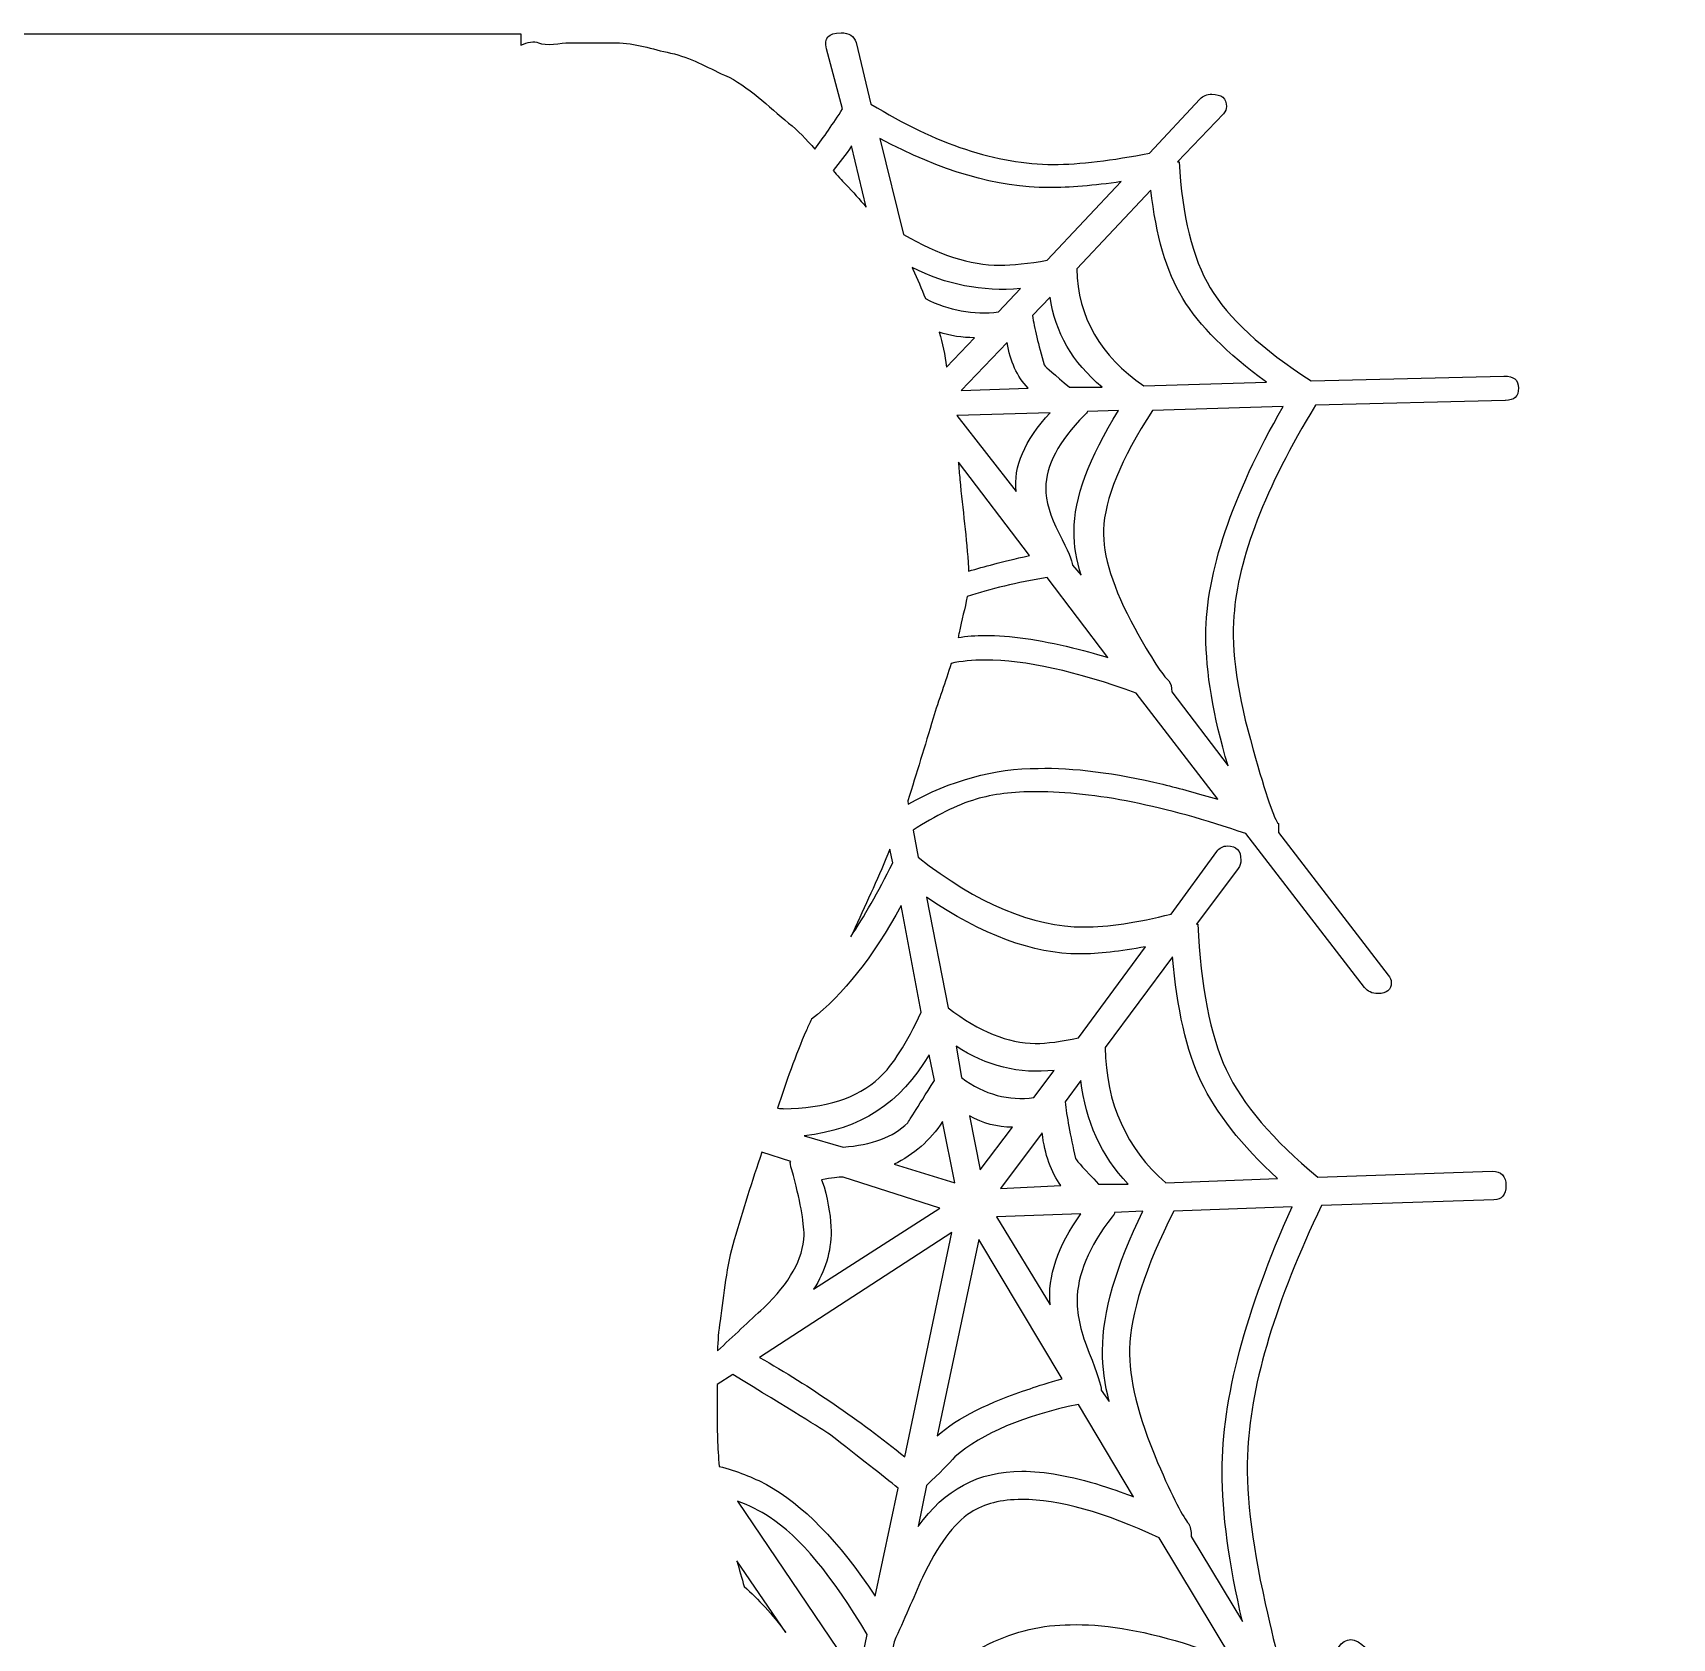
# Model space of a CAD drawing. Header units: centimetres. Extents: x -9.9 to 11.2, y -1.9 to 8.5.
# Drawn here: x 5.94 to 11.21, y 3.33 to 8.5 of the extents above; entities that cross this region are included whole.
import ezdxf

# ---------------------------------------------------------------- set-up
doc = ezdxf.new("R2010")
doc.units = ezdxf.units.CM
doc.header["$MEASUREMENT"] = 0
doc.layers.add('Layer 1', color=7, linetype='Continuous')

msp = doc.modelspace()

# ---------------------------------------------------------------- linework, layer by layer
at = {"layer": 'Layer 1', "lineweight": 25}
for points, knots in [([(8.5357, 8.49544), (8.49438, 8.49543), (8.47906, 8.47846), (8.48857, 8.44417), (8.48857, 8.44417), (8.48857, 8.44417), (8.54066, 8.2507), (8.54066, 8.2507), (8.54066, 8.2507), (8.50965, 8.20299), (8.48001, 8.15968), (8.45136, 8.12089), (8.45136, 8.12089), (8.42436, 8.15198), (8.39675, 8.18154), (8.36702, 8.20522), (8.36702, 8.20522), (8.30208, 8.25696), (8.23774, 8.32488), (8.16115, 8.35901), (8.16115, 8.35901), (8.10318, 8.38483), (8.05154, 8.41667), (7.98751, 8.43012), (7.98751, 8.43012), (7.92684, 8.44286), (7.87458, 8.46319), (7.8114, 8.46319), (7.8114, 8.46319), (7.76143, 8.46319), (7.71172, 8.46319), (7.66174, 8.46319), (7.66174, 8.46319), (7.63565, 8.46319), (7.58472, 8.45205), (7.56253, 8.46319), (7.56253, 8.46319), (7.54823, 8.47036), (7.52774, 8.46548), (7.50548, 8.45575), (7.50548, 8.45575), (7.50548, 8.45575), (7.50548, 8.49213), (7.50548, 8.49213), (7.50548, 8.49213), (7.50548, 8.49213), (-9.88178, 8.49213), (-9.88178, 8.49213), (-9.88178, 8.49213), (-9.88178, 8.49213), (-9.88178, -1.78859), (-9.88178, -1.78859), (-9.88178, -1.78859), (-9.88178, -1.78859), (7.44016, -1.78859), (7.44016, -1.78859), (7.44016, -1.78859), (7.45581, -1.7889), (7.47147, -1.78941), (7.48729, -1.78941), (7.48729, -1.78941), (7.53398, -1.78941), (7.58115, -1.78941), (7.62785, -1.78941), (7.62785, -1.78941), (7.66717, -1.78941), (7.70593, -1.78941), (7.74525, -1.78941), (7.74525, -1.78941), (7.77802, -1.78941), (7.81088, -1.78941), (7.84365, -1.78941), (7.84365, -1.78941), (7.87066, -1.78941), (7.89767, -1.78885), (7.92467, -1.78941), (7.92467, -1.78941), (7.97231, -1.79041), (8.01996, -1.7919), (8.06771, -1.79189), (8.06771, -1.79189), (8.11236, -1.79189), (8.15701, -1.7919), (8.20166, -1.79189), (8.20166, -1.79189), (8.23402, -1.79189), (8.26604, -1.7919), (8.2984, -1.79189), (8.2984, -1.79189), (8.34346, -1.79189), (8.38811, -1.7919), (8.43317, -1.79189), (8.43317, -1.79189), (8.46594, -1.79189), (8.49879, -1.7919), (8.53156, -1.79189), (8.53156, -1.79189), (8.56761, -1.79189), (8.60383, -1.7919), (8.63988, -1.79189), (8.63988, -1.79189), (8.6919, -1.79189), (8.74412, -1.7919), (8.79615, -1.79189), (8.79615, -1.79189), (8.82605, -1.79189), (8.85554, -1.7919), (8.88544, -1.79189), (8.88544, -1.79189), (8.90439, -1.79189), (8.92611, -1.78949), (8.94497, -1.79189), (8.94497, -1.79189), (8.96898, -1.79496), (8.9913, -1.79382), (9.01443, -1.80099), (9.01443, -1.80099), (9.04165, -1.80943), (9.09203, -1.83717), (9.12026, -1.83406), (9.12026, -1.83406), (9.13075, -1.83291), (9.15779, -1.8389), (9.16077, -1.8291), (9.16077, -1.8291), (9.16419, -1.81787), (9.16738, -1.81137), (9.16987, -1.80099), (9.16987, -1.80099), (9.17346, -1.786), (9.17425, -1.76961), (9.18062, -1.75469), (9.18062, -1.75469), (9.18539, -1.7435), (9.18978, -1.72216), (9.19881, -1.71169), (9.19881, -1.71169), (9.20651, -1.70277), (9.22333, -1.68934), (9.22775, -1.67862), (9.22775, -1.67862), (9.23278, -1.66643), (9.23836, -1.65259), (9.24346, -1.63976), (9.24346, -1.63976), (9.2485, -1.62705), (9.25588, -1.61511), (9.25917, -1.60007), (9.25917, -1.60007), (9.26441, -1.57612), (9.26857, -1.55038), (9.2757, -1.52731), (9.2757, -1.52731), (9.28341, -1.50241), (9.29103, -1.48131), (9.2972, -1.45538), (9.2972, -1.45538), (9.30359, -1.42852), (9.30905, -1.40371), (9.31622, -1.37766), (9.31622, -1.37766), (9.32322, -1.3522), (9.33122, -1.32797), (9.33689, -1.30242), (9.33689, -1.30242), (9.3555, -1.30269), (9.37363, -1.3036), (9.39063, -1.3049), (9.39063, -1.3049), (9.56737, -1.3163), (9.78283, -1.37815), (10.03555, -1.4901), (10.03555, -1.4901), (10.03555, -1.4901), (10.04051, -1.89607), (10.04051, -1.89607), (10.04051, -1.89607), (10.04006, -1.91508), (10.0525, -1.92459), (10.07772, -1.92501), (10.07772, -1.92501), (10.10302, -1.92544), (10.11607, -1.91472), (10.11658, -1.89359), (10.11658, -1.89359), (10.11658, -1.89359), (10.11162, -1.48184), (10.11162, -1.48184), (10.11162, -1.48184), (10.21273, -1.37795), (10.30949, -1.30746), (10.40266, -1.271), (10.40266, -1.271), (10.49583, -1.23453), (10.62593, -1.21498), (10.79292, -1.21147), (10.79292, -1.21147), (10.79292, -1.21147), (10.79292, -1.20816), (10.79292, -1.20816), (10.79292, -1.20816), (10.79292, -1.20816), (10.93844, -1.30903), (10.93844, -1.30903), (10.93844, -1.30903), (10.9459, -1.31334), (10.95321, -1.31552), (10.96077, -1.31564), (10.96077, -1.31564), (10.98607, -1.31607), (10.99912, -1.30529), (10.99963, -1.28423), (10.99963, -1.28423), (10.99988, -1.27366), (10.99552, -1.2659), (10.98557, -1.25942), (10.98557, -1.25942), (10.98557, -1.25942), (10.82104, -1.14863), (10.82104, -1.14863), (10.82104, -1.14863), (10.80021, -1.06803), (10.79072, -0.99894), (10.7921, -0.94192), (10.7921, -0.94192), (10.79499, -0.82163), (10.85999, -0.69308), (10.98723, -0.55579), (10.98723, -0.55579), (10.98723, -0.55579), (11.1774, -0.52686), (11.1774, -0.52686), (11.1774, -0.52686), (11.1977, -0.52301), (11.20758, -0.51314), (11.20799, -0.49626), (11.20799, -0.49626), (11.20865, -0.46881), (11.19304, -0.45743), (11.16003, -0.46319), (11.16003, -0.46319), (11.16003, -0.46319), (10.97317, -0.49544), (10.97317, -0.49544), (10.97317, -0.49544), (10.81561, -0.42099), (10.71001, -0.35649), (10.65567, -0.30279), (10.65567, -0.30279), (10.53466, -0.1846), (10.47793, 0.02811), (10.48535, 0.33635), (10.48535, 0.33635), (10.48535, 0.33635), (10.68296, 0.85311), (10.68296, 0.85311), (10.68296, 0.85311), (10.68421, 0.85627), (10.68566, 0.85942), (10.68626, 0.86221), (10.68626, 0.86221), (10.68626, 0.86221), (10.98971, 0.63814), (10.98971, 0.63814), (10.98971, 0.63814), (11.01355, 0.61928), (11.03688, 0.62402), (11.05916, 0.65219), (11.05916, 0.65219), (11.0815, 0.68045), (11.07906, 0.70564), (11.05255, 0.72661), (11.05255, 0.72661), (11.05255, 0.72661), (10.52255, 1.1177), (10.52255, 1.1177), (10.52255, 1.1177), (10.47717, 1.3325), (10.47141, 1.51024), (10.50519, 1.651), (10.50519, 1.651), (10.53895, 1.79175), (10.62539, 1.9586), (10.76481, 2.15122), (10.76481, 2.15122), (10.76481, 2.15122), (10.76068, 2.15453), (10.76068, 2.15453), (10.76068, 2.15453), (10.76068, 2.15453), (11.01451, 2.22233), (11.01451, 2.22233), (11.01451, 2.22233), (11.02644, 2.22662), (11.03594, 2.2329), (11.04262, 2.24135), (11.04262, 2.24135), (11.06496, 2.26961), (11.06327, 2.29403), (11.03684, 2.31493), (11.03684, 2.31493), (11.02357, 2.32542), (11.0082, 2.32822), (10.99136, 2.3232), (10.99136, 2.3232), (10.99136, 2.3232), (10.70859, 2.24383), (10.70859, 2.24383), (10.70859, 2.24383), (10.58783, 2.29799), (10.4924, 2.35345), (10.42085, 2.41002), (10.42085, 2.41002), (10.3727, 2.44809), (10.32884, 2.49402), (10.28939, 2.5481), (10.28939, 2.5481), (10.29745, 2.55484), (10.30179, 2.56594), (10.30179, 2.58117), (10.30179, 2.58117), (10.30179, 2.59038), (10.29933, 2.59934), (10.29352, 2.60846), (10.29352, 2.60846), (10.29352, 2.60846), (10.12981, 2.87883), (10.12981, 2.87883), (10.12981, 2.87883), (10.11736, 2.91855), (10.10624, 2.96004), (10.09591, 3.00368), (10.09591, 3.00368), (10.09591, 3.00368), (10.22324, 3.24676), (10.22324, 3.24676), (10.22324, 3.24676), (10.23583, 3.27349), (10.23202, 3.29533), (10.21084, 3.31208), (10.21084, 3.31208), (10.17639, 3.33931), (10.14842, 3.33107), (10.12733, 3.28811), (10.12733, 3.28811), (10.12733, 3.28811), (10.01654, 3.06652), (10.01654, 3.06652), (10.01654, 3.06652), (10.01654, 3.06652), (9.97354, 3.13845), (9.97354, 3.13845), (9.97354, 3.13845), (9.97354, 3.13845), (9.97354, 3.14931), (9.97354, 3.1707), (9.97354, 3.1707), (9.96201, 3.18288), (9.93742, 3.27376), (9.89995, 3.44437), (9.89995, 3.44437), (9.85386, 3.64846), (9.83511, 3.81501), (9.84373, 3.94295), (9.84373, 3.94295), (9.85525, 4.15624), (9.93403, 4.41654), (10.08103, 4.7243), (10.08103, 4.7243), (10.08103, 4.7243), (10.635, 4.74249), (10.635, 4.74249), (10.635, 4.74249), (10.66095, 4.74248), (10.67386, 4.75756), (10.67386, 4.78796), (10.67386, 4.78796), (10.67386, 4.81846), (10.65889, 4.83426), (10.63004, 4.83426), (10.63004, 4.83426), (10.63004, 4.83426), (10.06863, 4.81525), (10.06863, 4.81525), (10.06863, 4.81525), (9.92453, 4.93407), (9.82618, 5.04965), (9.77428, 5.16086), (9.77428, 5.16086), (9.72237, 5.27206), (9.69195, 5.42773), (9.68333, 5.62884), (9.68333, 5.62884), (9.68333, 5.62884), (9.67919, 5.62884), (9.67919, 5.62884), (9.67919, 5.62884), (9.67919, 5.62884), (9.81314, 5.80743), (9.81314, 5.80743), (9.81314, 5.80743), (9.81885, 5.81654), (9.8214, 5.8256), (9.82141, 5.83472), (9.82141, 5.83472), (9.8214, 5.86521), (9.80717, 5.88019), (9.77841, 5.8802), (9.77841, 5.8802), (9.76398, 5.88019), (9.7523, 5.87418), (9.74368, 5.862), (9.74368, 5.862), (9.74368, 5.862), (9.59734, 5.66109), (9.59734, 5.66109), (9.59734, 5.66109), (9.48781, 5.63365), (9.39407, 5.61974), (9.31622, 5.61975), (9.31622, 5.61975), (9.15198, 5.61974), (8.97402, 5.69449), (8.78374, 5.84381), (8.78374, 5.84381), (8.78374, 5.84381), (8.76721, 5.93063), (8.76721, 5.93063), (8.76721, 5.93063), (8.83924, 5.97809), (8.90685, 6.01171), (8.96978, 6.03068), (8.96978, 6.03068), (9.0238, 6.04653), (9.08867, 6.05465), (9.16491, 6.05465), (9.16491, 6.05465), (9.35239, 6.05465), (9.5765, 6.00963), (9.83712, 5.91988), (9.83712, 5.91988), (9.83712, 5.91988), (10.21911, 5.42544), (10.21911, 5.42544), (10.21911, 5.42544), (10.22861, 5.41232), (10.24299, 5.4056), (10.2621, 5.4056), (10.2621, 5.4056), (10.29071, 5.4056), (10.30509, 5.41749), (10.3051, 5.44115), (10.3051, 5.44115), (10.30509, 5.44912), (10.30157, 5.45724), (10.29518, 5.46513), (10.29518, 5.46513), (10.29518, 5.46513), (9.94212, 5.92402), (9.94212, 5.92402), (9.94212, 5.92402), (9.94212, 5.92402), (9.94212, 5.93361), (9.94212, 5.95213), (9.94212, 5.95213), (9.92941, 5.96267), (9.90241, 6.04172), (9.86109, 6.18943), (9.86109, 6.18943), (9.81027, 6.36612), (9.78957, 6.50944), (9.79908, 6.6202), (9.79908, 6.6202), (9.81178, 6.80486), (9.89911, 7.03092), (10.06118, 7.29737), (10.06118, 7.29737), (10.06118, 7.29737), (10.67138, 7.31308), (10.67138, 7.31308), (10.67138, 7.31308), (10.67138, 7.31308), (10.67221, 7.31308), (10.67221, 7.31308), (10.67221, 7.31308), (10.70081, 7.31308), (10.71437, 7.32644), (10.71438, 7.35277), (10.71438, 7.35277), (10.71437, 7.37917), (10.69905, 7.39163), (10.66725, 7.39163), (10.66725, 7.39163), (10.66725, 7.39163), (10.04713, 7.37592), (10.04713, 7.37592), (10.04713, 7.37592), (9.88826, 7.47879), (9.78023, 7.57895), (9.72301, 7.67523), (9.72301, 7.67523), (9.66579, 7.7715), (9.63247, 7.90625), (9.62297, 8.08037), (9.62297, 8.08037), (9.62297, 8.08037), (9.61801, 8.08037), (9.61801, 8.08037), (9.61801, 8.08037), (9.61801, 8.08037), (9.76601, 8.23499), (9.76601, 8.23499), (9.76601, 8.23499), (9.77231, 8.24287), (9.7751, 8.25025), (9.7751, 8.25814), (9.7751, 8.25814), (9.7751, 8.28454), (9.75969, 8.29782), (9.72798, 8.29783), (9.72798, 8.29783), (9.71207, 8.29782), (9.69944, 8.29266), (9.68994, 8.28212), (9.68994, 8.28212), (9.68994, 8.28212), (9.52788, 8.10848), (9.52788, 8.10848), (9.52788, 8.10848), (9.40713, 8.08473), (9.30366, 8.0721), (9.21783, 8.0721), (9.21783, 8.0721), (9.03674, 8.0721), (8.84139, 8.13713), (8.63161, 8.26641), (8.63161, 8.26641), (8.63161, 8.26641), (8.58365, 8.46402), (8.58365, 8.46402), (8.58365, 8.46402), (8.57735, 8.4851), (8.56111, 8.49543), (8.5357, 8.49544)], [0, 0, 0, 0, 0.0072993, 0.0072993, 0.0072993, 0.0072993, 0.0145985, 0.0145985, 0.0145985, 0.0145985, 0.0218978, 0.0218978, 0.0218978, 0.0218978, 0.0291971, 0.0291971, 0.0291971, 0.0291971, 0.0364964, 0.0364964, 0.0364964, 0.0364964, 0.0437956, 0.0437956, 0.0437956, 0.0437956, 0.0510949, 0.0510949, 0.0510949, 0.0510949, 0.0583942, 0.0583942, 0.0583942, 0.0583942, 0.0656934, 0.0656934, 0.0656934, 0.0656934, 0.0729927, 0.0729927, 0.0729927, 0.0729927, 0.080292, 0.080292, 0.080292, 0.080292, 0.0875912, 0.0875912, 0.0875912, 0.0875912, 0.0948905, 0.0948905, 0.0948905, 0.0948905, 0.1021898, 0.1021898, 0.1021898, 0.1021898, 0.1094891, 0.1094891, 0.1094891, 0.1094891, 0.1167883, 0.1167883, 0.1167883, 0.1167883, 0.1240876, 0.1240876, 0.1240876, 0.1240876, 0.1313869, 0.1313869, 0.1313869, 0.1313869, 0.1386861, 0.1386861, 0.1386861, 0.1386861, 0.1459854, 0.1459854, 0.1459854, 0.1459854, 0.1532847, 0.1532847, 0.1532847, 0.1532847, 0.1605839, 0.1605839, 0.1605839, 0.1605839, 0.1678832, 0.1678832, 0.1678832, 0.1678832, 0.1751825, 0.1751825, 0.1751825, 0.1751825, 0.1824818, 0.1824818, 0.1824818, 0.1824818, 0.189781, 0.189781, 0.189781, 0.189781, 0.1970803, 0.1970803, 0.1970803, 0.1970803, 0.2043796, 0.2043796, 0.2043796, 0.2043796, 0.2116788, 0.2116788, 0.2116788, 0.2116788, 0.2189781, 0.2189781, 0.2189781, 0.2189781, 0.2262774, 0.2262774, 0.2262774, 0.2262774, 0.2335766, 0.2335766, 0.2335766, 0.2335766, 0.2408759, 0.2408759, 0.2408759, 0.2408759, 0.2481752, 0.2481752, 0.2481752, 0.2481752, 0.2554745, 0.2554745, 0.2554745, 0.2554745, 0.2627737, 0.2627737, 0.2627737, 0.2627737, 0.270073, 0.270073, 0.270073, 0.270073, 0.2773723, 0.2773723, 0.2773723, 0.2773723, 0.2846715, 0.2846715, 0.2846715, 0.2846715, 0.2919708, 0.2919708, 0.2919708, 0.2919708, 0.2992701, 0.2992701, 0.2992701, 0.2992701, 0.3065693, 0.3065693, 0.3065693, 0.3065693, 0.3138686, 0.3138686, 0.3138686, 0.3138686, 0.3211679, 0.3211679, 0.3211679, 0.3211679, 0.3284672, 0.3284672, 0.3284672, 0.3284672, 0.3357664, 0.3357664, 0.3357664, 0.3357664, 0.3430657, 0.3430657, 0.3430657, 0.3430657, 0.350365, 0.350365, 0.350365, 0.350365, 0.3576642, 0.3576642, 0.3576642, 0.3576642, 0.3649635, 0.3649635, 0.3649635, 0.3649635, 0.3722628, 0.3722628, 0.3722628, 0.3722628, 0.379562, 0.379562, 0.379562, 0.379562, 0.3868613, 0.3868613, 0.3868613, 0.3868613, 0.3941606, 0.3941606, 0.3941606, 0.3941606, 0.4014599, 0.4014599, 0.4014599, 0.4014599, 0.4087591, 0.4087591, 0.4087591, 0.4087591, 0.4160584, 0.4160584, 0.4160584, 0.4160584, 0.4233577, 0.4233577, 0.4233577, 0.4233577, 0.4306569, 0.4306569, 0.4306569, 0.4306569, 0.4379562, 0.4379562, 0.4379562, 0.4379562, 0.4452555, 0.4452555, 0.4452555, 0.4452555, 0.4525547, 0.4525547, 0.4525547, 0.4525547, 0.459854, 0.459854, 0.459854, 0.459854, 0.4671533, 0.4671533, 0.4671533, 0.4671533, 0.4744526, 0.4744526, 0.4744526, 0.4744526, 0.4817518, 0.4817518, 0.4817518, 0.4817518, 0.4890511, 0.4890511, 0.4890511, 0.4890511, 0.4963504, 0.4963504, 0.4963504, 0.4963504, 0.5036496, 0.5036496, 0.5036496, 0.5036496, 0.5109489, 0.5109489, 0.5109489, 0.5109489, 0.5182482, 0.5182482, 0.5182482, 0.5182482, 0.5255474, 0.5255474, 0.5255474, 0.5255474, 0.5328467, 0.5328467, 0.5328467, 0.5328467, 0.540146, 0.540146, 0.540146, 0.540146, 0.5474453, 0.5474453, 0.5474453, 0.5474453, 0.5547445, 0.5547445, 0.5547445, 0.5547445, 0.5620438, 0.5620438, 0.5620438, 0.5620438, 0.5693431, 0.5693431, 0.5693431, 0.5693431, 0.5766423, 0.5766423, 0.5766423, 0.5766423, 0.5839416, 0.5839416, 0.5839416, 0.5839416, 0.5912409, 0.5912409, 0.5912409, 0.5912409, 0.5985401, 0.5985401, 0.5985401, 0.5985401, 0.6058394, 0.6058394, 0.6058394, 0.6058394, 0.6131387, 0.6131387, 0.6131387, 0.6131387, 0.620438, 0.620438, 0.620438, 0.620438, 0.6277372, 0.6277372, 0.6277372, 0.6277372, 0.6350365, 0.6350365, 0.6350365, 0.6350365, 0.6423358, 0.6423358, 0.6423358, 0.6423358, 0.649635, 0.649635, 0.649635, 0.649635, 0.6569343, 0.6569343, 0.6569343, 0.6569343, 0.6642336, 0.6642336, 0.6642336, 0.6642336, 0.6715328, 0.6715328, 0.6715328, 0.6715328, 0.6788321, 0.6788321, 0.6788321, 0.6788321, 0.6861314, 0.6861314, 0.6861314, 0.6861314, 0.6934307, 0.6934307, 0.6934307, 0.6934307, 0.7007299, 0.7007299, 0.7007299, 0.7007299, 0.7080292, 0.7080292, 0.7080292, 0.7080292, 0.7153285, 0.7153285, 0.7153285, 0.7153285, 0.7226277, 0.7226277, 0.7226277, 0.7226277, 0.729927, 0.729927, 0.729927, 0.729927, 0.7372263, 0.7372263, 0.7372263, 0.7372263, 0.7445255, 0.7445255, 0.7445255, 0.7445255, 0.7518248, 0.7518248, 0.7518248, 0.7518248, 0.7591241, 0.7591241, 0.7591241, 0.7591241, 0.7664234, 0.7664234, 0.7664234, 0.7664234, 0.7737226, 0.7737226, 0.7737226, 0.7737226, 0.7810219, 0.7810219, 0.7810219, 0.7810219, 0.7883212, 0.7883212, 0.7883212, 0.7883212, 0.7956204, 0.7956204, 0.7956204, 0.7956204, 0.8029197, 0.8029197, 0.8029197, 0.8029197, 0.810219, 0.810219, 0.810219, 0.810219, 0.8175182, 0.8175182, 0.8175182, 0.8175182, 0.8248175, 0.8248175, 0.8248175, 0.8248175, 0.8321168, 0.8321168, 0.8321168, 0.8321168, 0.8394161, 0.8394161, 0.8394161, 0.8394161, 0.8467153, 0.8467153, 0.8467153, 0.8467153, 0.8540146, 0.8540146, 0.8540146, 0.8540146, 0.8613139, 0.8613139, 0.8613139, 0.8613139, 0.8686131, 0.8686131, 0.8686131, 0.8686131, 0.8759124, 0.8759124, 0.8759124, 0.8759124, 0.8832117, 0.8832117, 0.8832117, 0.8832117, 0.8905109, 0.8905109, 0.8905109, 0.8905109, 0.8978102, 0.8978102, 0.8978102, 0.8978102, 0.9051095, 0.9051095, 0.9051095, 0.9051095, 0.9124088, 0.9124088, 0.9124088, 0.9124088, 0.919708, 0.919708, 0.919708, 0.919708, 0.9270073, 0.9270073, 0.9270073, 0.9270073, 0.9343066, 0.9343066, 0.9343066, 0.9343066, 0.9416058, 0.9416058, 0.9416058, 0.9416058, 0.9489051, 0.9489051, 0.9489051, 0.9489051, 0.9562044, 0.9562044, 0.9562044, 0.9562044, 0.9635036, 0.9635036, 0.9635036, 0.9635036, 0.9708029, 0.9708029, 0.9708029, 0.9708029, 0.9781022, 0.9781022, 0.9781022, 0.9781022, 0.9854015, 0.9854015, 0.9854015, 0.9854015, 1, 1, 1, 1]), ([(8.5696, 8.13163), (8.5696, 8.13163), (8.61673, 7.93485), (8.61673, 7.93485), (8.61673, 7.93485), (8.59556, 7.95901), (8.57389, 7.98325), (8.55058, 8.00761), (8.55058, 8.00761), (8.5372, 8.02159), (8.52337, 8.0367), (8.51007, 8.05226), (8.51007, 8.05226), (8.53004, 8.07753), (8.55011, 8.10344), (8.5696, 8.13163)], [0, 0, 0, 0, 0.2, 0.2, 0.2, 0.2, 0.4, 0.4, 0.4, 0.4, 0.6, 0.6, 0.6, 0.6, 1, 1, 1, 1]), ([(8.65972, 8.15561), (8.8567, 8.05016), (9.0385, 7.99769), (9.20377, 7.99769), (9.20377, 7.99769), (9.27049, 7.99769), (9.34789, 8.00358), (9.43693, 8.01671), (9.43693, 8.01671), (9.43693, 8.01671), (9.19881, 7.7637), (9.19881, 7.7637), (9.19881, 7.7637), (9.13848, 7.75315), (9.08716, 7.74799), (9.04585, 7.74799), (9.04585, 7.74799), (8.9505, 7.74799), (8.84786, 7.78128), (8.73661, 7.84721), (8.73661, 7.84721), (8.73661, 7.84721), (8.65972, 8.15561), (8.65972, 8.15561)], [0, 0, 0, 0, 0.1428571, 0.1428571, 0.1428571, 0.1428571, 0.2857143, 0.2857143, 0.2857143, 0.2857143, 0.4285714, 0.4285714, 0.4285714, 0.4285714, 0.5714286, 0.5714286, 0.5714286, 0.5714286, 0.7142857, 0.7142857, 0.7142857, 0.7142857, 1, 1, 1, 1]), ([(9.53202, 7.98942), (9.54792, 7.84436), (9.58212, 7.72838), (9.63454, 7.64133), (9.63454, 7.64133), (9.68696, 7.55427), (9.77693, 7.46411), (9.90409, 7.37178), (9.90409, 7.37178), (9.90409, 7.37178), (9.50887, 7.36021), (9.50887, 7.36021), (9.50887, 7.36021), (9.3691, 7.45519), (9.29709, 7.58081), (9.29389, 7.73641), (9.29389, 7.73641), (9.29389, 7.73641), (9.53202, 7.98942), (9.53202, 7.98942)], [0, 0, 0, 0, 0.1666667, 0.1666667, 0.1666667, 0.1666667, 0.3333333, 0.3333333, 0.3333333, 0.3333333, 0.5, 0.5, 0.5, 0.5, 0.6666667, 0.6666667, 0.6666667, 0.6666667, 1, 1, 1, 1]), ([(8.76473, 7.74055), (8.87277, 7.68516), (8.98886, 7.6622), (9.11282, 7.67275), (9.11282, 7.67275), (9.11282, 7.67275), (9.04171, 7.59751), (9.04171, 7.59751), (9.04171, 7.59751), (8.96099, 7.58793), (8.88242, 7.60227), (8.80689, 7.6405), (8.80689, 7.6405), (8.7944, 7.67242), (8.78174, 7.70461), (8.76638, 7.73476), (8.76638, 7.73476), (8.76638, 7.73476), (8.76473, 7.74055), (8.76473, 7.74055)], [0, 0, 0, 0, 0.1666667, 0.1666667, 0.1666667, 0.1666667, 0.3333333, 0.3333333, 0.3333333, 0.3333333, 0.5, 0.5, 0.5, 0.5, 0.6666667, 0.6666667, 0.6666667, 0.6666667, 1, 1, 1, 1]), ([(9.2079, 7.64546), (9.22381, 7.53204), (9.27958, 7.4352), (9.37492, 7.35607), (9.37492, 7.35607), (9.37492, 7.35607), (9.26992, 7.35607), (9.26992, 7.35607), (9.26992, 7.35607), (9.22219, 7.39568), (9.19519, 7.41929), (9.18889, 7.42718), (9.18889, 7.42718), (9.16978, 7.49311), (9.15715, 7.54632), (9.15085, 7.58593), (9.15085, 7.58593), (9.15085, 7.58593), (9.2079, 7.64546), (9.2079, 7.64546)], [0, 0, 0, 0, 0.1666667, 0.1666667, 0.1666667, 0.1666667, 0.3333333, 0.3333333, 0.3333333, 0.3333333, 0.5, 0.5, 0.5, 0.5, 0.6666667, 0.6666667, 0.6666667, 0.6666667, 1, 1, 1, 1]), ([(8.85072, 7.53219), (8.88722, 7.52065), (8.92486, 7.51482), (8.96482, 7.51482), (8.96482, 7.51482), (8.96482, 7.51482), (8.87469, 7.42057), (8.87469, 7.42057), (8.87469, 7.42057), (8.86917, 7.45931), (8.86253, 7.49795), (8.85072, 7.53219)], [0, 0, 0, 0, 0.25, 0.25, 0.25, 0.25, 0.5, 0.5, 0.5, 0.5, 1, 1, 1, 1]), ([(9.06982, 7.49911), (9.07933, 7.43842), (9.10188, 7.38971), (9.1368, 7.35277), (9.1368, 7.35277), (9.1368, 7.35277), (8.92182, 7.3445), (8.92182, 7.3445), (8.92182, 7.3445), (8.92182, 7.3445), (9.06982, 7.49911), (9.06982, 7.49911)], [0, 0, 0, 0, 0.25, 0.25, 0.25, 0.25, 0.5, 0.5, 0.5, 0.5, 1, 1, 1, 1]), ([(9.42784, 7.28083), (9.3325, 7.12781), (9.28479, 6.99858), (9.2848, 6.89305), (9.2848, 6.89305), (9.2848, 6.84564), (9.29204, 6.79833), (9.30795, 6.75084), (9.30795, 6.75084), (9.30795, 6.75084), (9.27984, 6.78309), (9.27984, 6.78309), (9.27984, 6.78309), (9.27983, 6.79629), (9.2654, 6.83023), (9.23684, 6.88561), (9.23684, 6.88561), (9.20828, 6.94099), (9.19385, 6.98978), (9.19385, 7.03196), (9.19385, 7.03196), (9.19384, 7.1032), (9.23523, 7.18068), (9.31787, 7.26512), (9.31787, 7.26512), (9.32417, 7.27035), (9.32779, 7.27487), (9.32779, 7.27753), (9.32779, 7.27753), (9.32779, 7.27753), (9.42784, 7.28083), (9.42784, 7.28083)], [0, 0, 0, 0, 0.1111111, 0.1111111, 0.1111111, 0.1111111, 0.2222222, 0.2222222, 0.2222222, 0.2222222, 0.3333333, 0.3333333, 0.3333333, 0.3333333, 0.4444444, 0.4444444, 0.4444444, 0.4444444, 0.5555556, 0.5555556, 0.5555556, 0.5555556, 0.6666667, 0.6666667, 0.6666667, 0.6666667, 0.7777778, 0.7777778, 0.7777778, 0.7777778, 1, 1, 1, 1]), ([(9.95701, 7.29324), (9.79173, 7.00304), (9.70896, 6.7578), (9.70896, 6.55736), (9.70896, 6.55736), (9.70895, 6.43871), (9.73244, 6.29907), (9.78007, 6.13816), (9.78007, 6.13816), (9.78007, 6.13816), (9.59899, 6.37546), (9.59899, 6.37546), (9.59899, 6.37546), (9.59899, 6.39124), (9.59629, 6.40305), (9.5899, 6.41102), (9.5899, 6.41102), (9.57088, 6.42679), (9.53395, 6.48287), (9.47993, 6.58051), (9.47993, 6.58051), (9.41, 6.70971), (9.37668, 6.8154), (9.37988, 6.89719), (9.37988, 6.89719), (9.38298, 6.99483), (9.43523, 7.12258), (9.53698, 7.28083), (9.53698, 7.28083), (9.53698, 7.28083), (9.95701, 7.29324), (9.95701, 7.29324)], [0, 0, 0, 0, 0.1111111, 0.1111111, 0.1111111, 0.1111111, 0.2222222, 0.2222222, 0.2222222, 0.2222222, 0.3333333, 0.3333333, 0.3333333, 0.3333333, 0.4444444, 0.4444444, 0.4444444, 0.4444444, 0.5555556, 0.5555556, 0.5555556, 0.5555556, 0.6666667, 0.6666667, 0.6666667, 0.6666667, 0.7777778, 0.7777778, 0.7777778, 0.7777778, 1, 1, 1, 1]), ([(9.2079, 7.27339), (9.12527, 7.18372), (9.08926, 7.09951), (9.09876, 7.02038), (9.09876, 7.02038), (9.09876, 7.02038), (8.90777, 7.26512), (8.90777, 7.26512), (8.90777, 7.26512), (8.90777, 7.26512), (9.2079, 7.27339), (9.2079, 7.27339)], [0, 0, 0, 0, 0.25, 0.25, 0.25, 0.25, 0.5, 0.5, 0.5, 0.5, 1, 1, 1, 1]), ([(8.91273, 7.11464), (8.91273, 7.11464), (9.14176, 6.8145), (9.14176, 6.8145), (9.14176, 6.8145), (9.09413, 6.80396), (9.05544, 6.79428), (9.02683, 6.78639), (9.02683, 6.78639), (8.9982, 6.77916), (8.97162, 6.77181), (8.9458, 6.76407), (8.9458, 6.76407), (8.94567, 6.76743), (8.94604, 6.77055), (8.9458, 6.77399), (8.9458, 6.77399), (8.93921, 6.86984), (8.92672, 6.96329), (8.91769, 7.05842), (8.91769, 7.05842), (8.91591, 7.07719), (8.91421, 7.0959), (8.91273, 7.11464)], [0, 0, 0, 0, 0.1428571, 0.1428571, 0.1428571, 0.1428571, 0.2857143, 0.2857143, 0.2857143, 0.2857143, 0.4285714, 0.4285714, 0.4285714, 0.4285714, 0.5714286, 0.5714286, 0.5714286, 0.5714286, 0.7142857, 0.7142857, 0.7142857, 0.7142857, 1, 1, 1, 1]), ([(9.19881, 6.7434), (9.19881, 6.7434), (9.39394, 6.48626), (9.39394, 6.48626), (9.39394, 6.48626), (9.36852, 6.49422), (9.33075, 6.50455), (9.27984, 6.51768), (9.27984, 6.51768), (9.17179, 6.54408), (9.07815, 6.55736), (8.99872, 6.55736), (8.99872, 6.55736), (8.96863, 6.55736), (8.93964, 6.55475), (8.9119, 6.55075), (8.9119, 6.55075), (8.91299, 6.55566), (8.91424, 6.56073), (8.91521, 6.56563), (8.91521, 6.56563), (8.92356, 6.60777), (8.9343, 6.64406), (8.94084, 6.68221), (8.94084, 6.68221), (9.0145, 6.70699), (9.10077, 6.72739), (9.19881, 6.7434)], [0, 0, 0, 0, 0.125, 0.125, 0.125, 0.125, 0.25, 0.25, 0.25, 0.25, 0.375, 0.375, 0.375, 0.375, 0.5, 0.5, 0.5, 0.5, 0.625, 0.625, 0.625, 0.625, 0.75, 0.75, 0.75, 0.75, 1, 1, 1, 1]), ([(8.99872, 6.47799), (9.12907, 6.47799), (9.29101, 6.44257), (9.48489, 6.37133), (9.48489, 6.37133), (9.48489, 6.37133), (9.74699, 6.03068), (9.74699, 6.03068), (9.74699, 6.03068), (9.68336, 6.04911), (9.6249, 6.06543), (9.57088, 6.07863), (9.57088, 6.07863), (9.41521, 6.11558), (9.28111, 6.13255), (9.16987, 6.1299), (9.16987, 6.1299), (9.02749, 6.1299), (8.88832, 6.09101), (8.7515, 6.01497), (8.7515, 6.01497), (8.7515, 6.01497), (8.74984, 6.02572), (8.74984, 6.02572), (8.74984, 6.02572), (8.77894, 6.11381), (8.80472, 6.20224), (8.8317, 6.29113), (8.8317, 6.29113), (8.84919, 6.34877), (8.8712, 6.40793), (8.88958, 6.46724), (8.88958, 6.46724), (8.92211, 6.47444), (8.95851, 6.47799), (8.99872, 6.47799)], [0, 0, 0, 0, 0.1, 0.1, 0.1, 0.1, 0.2, 0.2, 0.2, 0.2, 0.3, 0.3, 0.3, 0.3, 0.4, 0.4, 0.4, 0.4, 0.5, 0.5, 0.5, 0.5, 0.6, 0.6, 0.6, 0.6, 0.7, 0.7, 0.7, 0.7, 0.8, 0.8, 0.8, 0.8, 1, 1, 1, 1]), ([(8.69279, 5.87027), (8.69279, 5.87027), (8.70189, 5.82562), (8.70189, 5.82562), (8.70189, 5.82562), (8.65385, 5.73151), (8.60892, 5.65241), (8.56712, 5.58833), (8.56712, 5.58833), (8.57177, 5.59828), (8.57662, 5.6081), (8.58117, 5.61809), (8.58117, 5.61809), (8.61963, 5.7025), (8.65821, 5.7851), (8.69279, 5.87027)], [0, 0, 0, 0, 0.2, 0.2, 0.2, 0.2, 0.4, 0.4, 0.4, 0.4, 0.6, 0.6, 0.6, 0.6, 1, 1, 1, 1]), ([(8.8102, 5.71566), (8.98886, 5.59385), (9.15309, 5.53293), (9.30299, 5.53293), (9.30299, 5.53293), (9.36351, 5.53293), (9.4339, 5.54092), (9.51466, 5.55608), (9.51466, 5.55608), (9.51466, 5.55608), (9.29885, 5.26339), (9.29885, 5.26339), (9.29885, 5.26339), (9.24414, 5.2512), (9.19742, 5.24519), (9.15995, 5.2452), (9.15995, 5.2452), (9.07347, 5.24519), (8.98055, 5.28314), (8.87966, 5.3593), (8.87966, 5.3593), (8.87966, 5.3593), (8.8102, 5.71566), (8.8102, 5.71566)], [0, 0, 0, 0, 0.1428571, 0.1428571, 0.1428571, 0.1428571, 0.2857143, 0.2857143, 0.2857143, 0.2857143, 0.4285714, 0.4285714, 0.4285714, 0.4285714, 0.5714286, 0.5714286, 0.5714286, 0.5714286, 0.7142857, 0.7142857, 0.7142857, 0.7142857, 1, 1, 1, 1]), ([(8.72835, 5.68837), (8.72835, 5.68837), (8.79284, 5.34607), (8.79284, 5.34607), (8.79284, 5.34607), (8.74665, 5.24555), (8.70208, 5.17483), (8.65889, 5.13523), (8.65889, 5.13523), (8.58803, 5.06929), (8.4847, 5.03626), (8.34966, 5.03518), (8.34966, 5.03518), (8.35018, 5.0355), (8.34041, 5.03598), (8.33064, 5.03684), (8.33064, 5.03684), (8.35979, 5.12122), (8.38816, 5.2066), (8.42408, 5.28736), (8.42408, 5.28736), (8.42943, 5.2994), (8.43511, 5.31096), (8.44061, 5.32292), (8.44061, 5.32292), (8.54202, 5.40145), (8.63837, 5.52264), (8.72835, 5.68837)], [0, 0, 0, 0, 0.125, 0.125, 0.125, 0.125, 0.25, 0.25, 0.25, 0.25, 0.375, 0.375, 0.375, 0.375, 0.5, 0.5, 0.5, 0.5, 0.625, 0.625, 0.625, 0.625, 0.75, 0.75, 0.75, 0.75, 1, 1, 1, 1]), ([(9.60147, 5.52383), (9.6159, 5.35628), (9.64653, 5.22255), (9.69408, 5.122), (9.69408, 5.122), (9.74162, 5.02144), (9.82349, 4.91776), (9.93882, 4.81111), (9.93882, 4.81111), (9.93882, 4.81111), (9.57997, 4.79706), (9.57997, 4.79706), (9.57997, 4.79706), (9.45321, 4.90677), (9.38774, 5.05224), (9.38484, 5.23197), (9.38484, 5.23197), (9.38484, 5.23197), (9.60147, 5.52383), (9.60147, 5.52383)], [0, 0, 0, 0, 0.1666667, 0.1666667, 0.1666667, 0.1666667, 0.3333333, 0.3333333, 0.3333333, 0.3333333, 0.5, 0.5, 0.5, 0.5, 0.6666667, 0.6666667, 0.6666667, 0.6666667, 1, 1, 1, 1]), ([(8.90529, 5.2361), (9.00328, 5.17213), (9.10871, 5.1462), (9.22113, 5.15838), (9.22113, 5.15838), (9.22113, 5.15838), (9.15581, 5.07156), (9.15581, 5.07156), (9.15581, 5.07156), (9.07515, 5.05938), (8.9976, 5.08037), (8.92265, 5.13523), (8.92265, 5.13523), (8.92265, 5.13523), (8.90529, 5.2361), (8.90529, 5.2361)], [0, 0, 0, 0, 0.2, 0.2, 0.2, 0.2, 0.4, 0.4, 0.4, 0.4, 0.6, 0.6, 0.6, 0.6, 1, 1, 1, 1]), ([(8.81847, 5.20881), (8.81847, 5.20881), (8.83583, 5.12613), (8.83583, 5.12613), (8.83583, 5.12613), (8.77821, 5.03473), (8.74984, 4.9897), (8.74984, 4.98971), (8.74984, 4.98971), (8.70375, 4.94405), (8.63459, 4.91812), (8.54231, 4.91199), (8.54231, 4.91199), (8.54231, 4.91199), (8.41663, 4.94837), (8.41663, 4.94837), (8.41663, 4.94837), (8.5953, 4.96668), (8.72909, 5.05344), (8.81847, 5.20881)], [0, 0, 0, 0, 0.1666667, 0.1666667, 0.1666667, 0.1666667, 0.3333333, 0.3333333, 0.3333333, 0.3333333, 0.5, 0.5, 0.5, 0.5, 0.6666667, 0.6666667, 0.6666667, 0.6666667, 1, 1, 1, 1]), ([(9.30712, 5.12613), (9.32155, 4.99512), (9.37196, 4.88432), (9.45843, 4.79292), (9.45843, 4.79292), (9.45843, 4.79292), (9.36335, 4.79292), (9.36335, 4.79292), (9.36335, 4.79292), (9.32006, 4.83867), (9.29548, 4.86566), (9.28976, 4.87478), (9.28976, 4.87478), (9.27243, 4.95093), (9.26158, 5.01176), (9.25586, 5.05751), (9.25586, 5.05751), (9.25586, 5.05751), (9.30712, 5.12613), (9.30712, 5.12613)], [0, 0, 0, 0, 0.1666667, 0.1666667, 0.1666667, 0.1666667, 0.3333333, 0.3333333, 0.3333333, 0.3333333, 0.5, 0.5, 0.5, 0.5, 0.6666667, 0.6666667, 0.6666667, 0.6666667, 1, 1, 1, 1]), ([(8.94828, 5.01203), (8.99156, 4.98767), (9.03819, 4.97565), (9.08719, 4.97565), (9.08719, 4.97565), (9.08719, 4.97565), (8.98301, 4.8384), (8.98301, 4.8384), (8.98301, 4.8384), (8.98301, 4.8384), (8.94828, 5.01203), (8.94828, 5.01203)], [0, 0, 0, 0, 0.25, 0.25, 0.25, 0.25, 0.5, 0.5, 0.5, 0.5, 1, 1, 1, 1]), ([(8.86229, 4.99384), (8.86229, 4.99384), (8.90115, 4.79706), (8.90115, 4.79706), (8.90115, 4.79706), (8.90115, 4.79706), (8.70602, 4.85659), (8.70602, 4.85659), (8.70602, 4.85659), (8.76944, 4.88708), (8.82191, 4.93294), (8.86229, 4.99384)], [0, 0, 0, 0, 0.25, 0.25, 0.25, 0.25, 0.5, 0.5, 0.5, 0.5, 1, 1, 1, 1]), ([(9.18227, 4.95746), (9.19089, 4.88735), (9.21096, 4.83064), (9.24263, 4.78796), (9.24263, 4.78796), (9.24263, 4.78796), (9.04833, 4.77887), (9.04833, 4.77887), (9.04833, 4.77887), (9.04833, 4.77887), (9.18227, 4.95746), (9.18227, 4.95746)], [0, 0, 0, 0, 0.25, 0.25, 0.25, 0.25, 0.5, 0.5, 0.5, 0.5, 1, 1, 1, 1]), ([(8.28104, 4.89545), (8.28104, 4.89545), (8.37364, 4.86568), (8.37364, 4.86568), (8.37364, 4.86568), (8.37073, 4.86271), (8.37197, 4.85364), (8.37777, 4.8384), (8.37777, 4.8384), (8.40372, 4.74086), (8.41663, 4.67097), (8.41663, 4.62839), (8.41663, 4.62839), (8.41373, 4.55214), (8.37039, 4.47444), (8.28682, 4.39522), (8.28682, 4.39522), (8.23865, 4.35034), (8.18897, 4.30416), (8.13799, 4.25631), (8.13799, 4.25631), (8.13907, 4.28887), (8.14148, 4.32129), (8.14626, 4.35305), (8.14626, 4.35305), (8.15939, 4.4402), (8.16561, 4.52847), (8.19174, 4.6135), (8.19174, 4.6135), (8.2205, 4.7071), (8.24845, 4.80259), (8.28104, 4.89545)], [0, 0, 0, 0, 0.1111111, 0.1111111, 0.1111111, 0.1111111, 0.2222222, 0.2222222, 0.2222222, 0.2222222, 0.3333333, 0.3333333, 0.3333333, 0.3333333, 0.4444444, 0.4444444, 0.4444444, 0.4444444, 0.5555556, 0.5555556, 0.5555556, 0.5555556, 0.6666667, 0.6666667, 0.6666667, 0.6666667, 0.7777778, 0.7777778, 0.7777778, 0.7777778, 1, 1, 1, 1]), ([(8.54231, 4.81525), (8.54231, 4.81525), (8.8532, 4.7152), (8.8532, 4.7152), (8.8532, 4.7152), (8.8532, 4.7152), (8.44723, 4.45475), (8.44723, 4.45475), (8.44723, 4.45475), (8.4847, 4.51268), (8.50345, 4.57457), (8.50345, 4.64161), (8.50345, 4.64161), (8.50345, 4.68122), (8.49555, 4.72897), (8.48113, 4.78383), (8.48113, 4.78383), (8.48113, 4.78383), (8.47286, 4.80698), (8.47286, 4.80698), (8.47286, 4.80698), (8.50452, 4.81302), (8.52788, 4.81524), (8.54231, 4.81525)], [0, 0, 0, 0, 0.1428571, 0.1428571, 0.1428571, 0.1428571, 0.2857143, 0.2857143, 0.2857143, 0.2857143, 0.4285714, 0.4285714, 0.4285714, 0.4285714, 0.5714286, 0.5714286, 0.5714286, 0.5714286, 0.7142857, 0.7142857, 0.7142857, 0.7142857, 1, 1, 1, 1]), ([(9.30712, 4.69701), (9.23217, 4.59343), (9.19928, 4.49571), (9.2079, 4.40432), (9.2079, 4.40432), (9.2079, 4.40432), (9.0351, 4.68792), (9.0351, 4.68792), (9.0351, 4.68792), (9.0351, 4.68792), (9.30712, 4.69701), (9.30712, 4.69701)], [0, 0, 0, 0, 0.25, 0.25, 0.25, 0.25, 0.5, 0.5, 0.5, 0.5, 1, 1, 1, 1]), ([(9.50639, 4.70611), (9.41991, 4.52935), (9.37657, 4.37986), (9.37658, 4.25797), (9.37658, 4.25797), (9.37657, 4.2032), (9.38364, 4.14829), (9.39807, 4.09343), (9.39807, 4.09343), (9.39807, 4.09343), (9.37244, 4.12981), (9.37244, 4.12981), (9.37244, 4.12981), (9.37244, 4.14506), (9.35949, 4.1849), (9.33358, 4.24887), (9.33358, 4.24887), (9.30767, 4.31284), (9.29472, 4.36965), (9.29472, 4.41837), (9.29472, 4.41837), (9.29472, 4.50066), (9.33222, 4.59038), (9.40717, 4.68792), (9.40717, 4.68792), (9.41288, 4.69396), (9.41543, 4.69808), (9.41544, 4.70115), (9.41544, 4.70115), (9.41544, 4.70115), (9.50639, 4.70611), (9.50639, 4.70611)], [0, 0, 0, 0, 0.1111111, 0.1111111, 0.1111111, 0.1111111, 0.2222222, 0.2222222, 0.2222222, 0.2222222, 0.3333333, 0.3333333, 0.3333333, 0.3333333, 0.4444444, 0.4444444, 0.4444444, 0.4444444, 0.5555556, 0.5555556, 0.5555556, 0.5555556, 0.6666667, 0.6666667, 0.6666667, 0.6666667, 0.7777778, 0.7777778, 0.7777778, 0.7777778, 1, 1, 1, 1]), ([(9.98594, 4.71934), (9.83604, 4.38415), (9.76105, 4.10088), (9.76105, 3.86936), (9.76105, 3.86936), (9.76105, 3.73231), (9.78317, 3.57153), (9.82637, 3.38567), (9.82637, 3.38567), (9.82637, 3.38567), (9.66183, 3.65935), (9.66183, 3.65935), (9.66183, 3.65935), (9.66183, 3.67757), (9.65936, 3.69148), (9.65356, 3.70069), (9.65356, 3.70069), (9.63632, 3.71891), (9.60251, 3.78469), (9.55352, 3.89747), (9.55352, 3.89747), (9.49009, 4.0467), (9.46049, 4.16846), (9.46339, 4.26293), (9.46339, 4.26293), (9.4662, 4.37571), (9.51332, 4.52331), (9.60561, 4.70611), (9.60561, 4.70611), (9.60561, 4.70611), (9.98594, 4.71934), (9.98594, 4.71934)], [0, 0, 0, 0, 0.1111111, 0.1111111, 0.1111111, 0.1111111, 0.2222222, 0.2222222, 0.2222222, 0.2222222, 0.3333333, 0.3333333, 0.3333333, 0.3333333, 0.4444444, 0.4444444, 0.4444444, 0.4444444, 0.5555556, 0.5555556, 0.5555556, 0.5555556, 0.6666667, 0.6666667, 0.6666667, 0.6666667, 0.7777778, 0.7777778, 0.7777778, 0.7777778, 1, 1, 1, 1]), ([(8.89206, 4.63748), (8.89206, 4.63748), (8.74075, 3.91566), (8.74075, 3.91566), (8.74075, 3.91566), (8.59375, 4.03449), (8.43792, 4.14118), (8.27359, 4.23564), (8.27359, 4.23564), (8.27359, 4.23564), (8.89206, 4.63748), (8.89206, 4.63748)], [0, 0, 0, 0, 0.25, 0.25, 0.25, 0.25, 0.5, 0.5, 0.5, 0.5, 1, 1, 1, 1]), ([(8.97887, 4.61433), (8.97887, 4.61433), (9.24676, 4.16702), (9.24676, 4.16702), (9.24676, 4.16702), (9.20357, 4.15484), (9.16936, 4.14388), (9.14341, 4.13477), (9.14341, 4.13477), (9.01075, 4.09209), (8.91117, 4.04139), (8.84493, 3.98346), (8.84493, 3.98346), (8.84493, 3.98346), (8.97887, 4.61433), (8.97887, 4.61433)], [0, 0, 0, 0, 0.2, 0.2, 0.2, 0.2, 0.4, 0.4, 0.4, 0.4, 0.6, 0.6, 0.6, 0.6, 1, 1, 1, 1]), ([(8.1876, 4.18025), (8.37207, 4.06756), (8.47544, 4.00367), (8.49849, 3.98842), (8.49849, 3.98842), (8.59648, 3.91227), (8.67016, 3.8544), (8.71925, 3.81479), (8.71925, 3.81479), (8.71925, 3.81479), (8.64566, 3.46753), (8.64566, 3.46753), (8.64566, 3.46753), (8.52752, 3.64428), (8.4112, 3.76388), (8.29592, 3.82637), (8.29592, 3.82637), (8.2525, 3.8499), (8.20152, 3.86954), (8.14378, 3.88507), (8.14378, 3.88507), (8.13835, 3.94447), (8.13618, 4.00445), (8.13717, 4.06863), (8.13717, 4.06863), (8.13757, 4.09482), (8.13742, 4.12139), (8.13717, 4.148), (8.13717, 4.148), (8.13717, 4.148), (8.1876, 4.18025), (8.1876, 4.18025)], [0, 0, 0, 0, 0.1111111, 0.1111111, 0.1111111, 0.1111111, 0.2222222, 0.2222222, 0.2222222, 0.2222222, 0.3333333, 0.3333333, 0.3333333, 0.3333333, 0.4444444, 0.4444444, 0.4444444, 0.4444444, 0.5555556, 0.5555556, 0.5555556, 0.5555556, 0.6666667, 0.6666667, 0.6666667, 0.6666667, 0.7777778, 0.7777778, 0.7777778, 0.7777778, 1, 1, 1, 1]), ([(9.29885, 4.08434), (9.29885, 4.08434), (9.47579, 3.78751), (9.47579, 3.78751), (9.47579, 3.78751), (9.45274, 3.79671), (9.41862, 3.80873), (9.37244, 3.82389), (9.37244, 3.82389), (9.27444, 3.85438), (9.189, 3.86936), (9.11695, 3.86936), (9.11695, 3.86936), (8.97858, 3.86936), (8.86731, 3.81042), (8.78374, 3.69159), (8.78374, 3.69159), (8.78374, 3.69159), (8.8102, 3.82389), (8.8102, 3.82389), (8.8102, 3.82389), (8.85339, 3.86349), (8.88382, 3.89428), (8.90115, 3.91566), (8.90115, 3.91566), (8.99053, 3.99181), (9.12309, 4.04779), (9.29885, 4.08434)], [0, 0, 0, 0, 0.125, 0.125, 0.125, 0.125, 0.25, 0.25, 0.25, 0.25, 0.375, 0.375, 0.375, 0.375, 0.5, 0.5, 0.5, 0.5, 0.625, 0.625, 0.625, 0.625, 0.75, 0.75, 0.75, 0.75, 1, 1, 1, 1]), ([(8.20249, 3.77345), (8.24097, 3.75913), (8.27482, 3.74206), (8.30419, 3.72301), (8.30419, 3.72301), (8.40218, 3.65904), (8.50761, 3.53317), (8.62003, 3.34433), (8.62003, 3.34433), (8.62003, 3.34433), (8.59771, 3.24015), (8.59771, 3.24015), (8.59771, 3.24015), (8.57387, 3.2581), (8.54931, 3.27629), (8.52495, 3.29555), (8.52495, 3.29555), (8.52495, 3.29555), (8.20249, 3.77345), (8.20249, 3.77345)], [0, 0, 0, 0, 0.1666667, 0.1666667, 0.1666667, 0.1666667, 0.3333333, 0.3333333, 0.3333333, 0.3333333, 0.5, 0.5, 0.5, 0.5, 0.6666667, 0.6666667, 0.6666667, 0.6666667, 1, 1, 1, 1]), ([(9.11695, 3.77841), (9.23518, 3.77841), (9.38263, 3.7375), (9.55848, 3.65521), (9.55848, 3.65521), (9.55848, 3.65521), (9.79577, 3.26165), (9.79577, 3.26165), (9.79577, 3.26165), (9.73806, 3.28294), (9.68519, 3.30179), (9.6362, 3.31704), (9.6362, 3.31704), (9.49501, 3.35972), (9.37329, 3.37882), (9.2724, 3.37575), (9.2724, 3.37575), (9.09525, 3.37575), (8.92329, 3.2938), (8.75563, 3.12853), (8.75563, 3.12853), (8.7296, 3.14576), (8.70298, 3.16332), (8.67626, 3.18227), (8.67626, 3.18227), (8.67626, 3.18227), (8.70602, 3.32118), (8.70602, 3.32118), (8.70602, 3.32118), (8.73778, 3.39128), (8.76821, 3.46011), (8.79697, 3.52706), (8.79697, 3.52706), (8.84597, 3.63073), (8.89761, 3.70053), (8.95242, 3.73707), (8.95242, 3.73707), (8.99569, 3.7645), (9.05071, 3.77841), (9.11695, 3.77841)], [0, 0, 0, 0, 0.0909091, 0.0909091, 0.0909091, 0.0909091, 0.1818182, 0.1818182, 0.1818182, 0.1818182, 0.2727273, 0.2727273, 0.2727273, 0.2727273, 0.3636364, 0.3636364, 0.3636364, 0.3636364, 0.4545455, 0.4545455, 0.4545455, 0.4545455, 0.5454545, 0.5454545, 0.5454545, 0.5454545, 0.6363636, 0.6363636, 0.6363636, 0.6363636, 0.7272727, 0.7272727, 0.7272727, 0.7272727, 0.8181818, 0.8181818, 0.8181818, 0.8181818, 1, 1, 1, 1]), ([(8.20083, 3.5808), (8.20083, 3.5808), (8.35793, 3.35094), (8.35793, 3.35094), (8.35793, 3.35094), (8.31389, 3.40967), (8.2694, 3.4588), (8.22398, 3.49812), (8.22398, 3.49812), (8.21596, 3.52567), (8.20838, 3.55319), (8.20083, 3.5808)], [0, 0, 0, 0, 0.25, 0.25, 0.25, 0.25, 0.5, 0.5, 0.5, 0.5, 1, 1, 1, 1])]:
    msp.add_open_spline(points, degree=3, knots=knots, dxfattribs=at)

doc.saveas('drawing.dxf')
